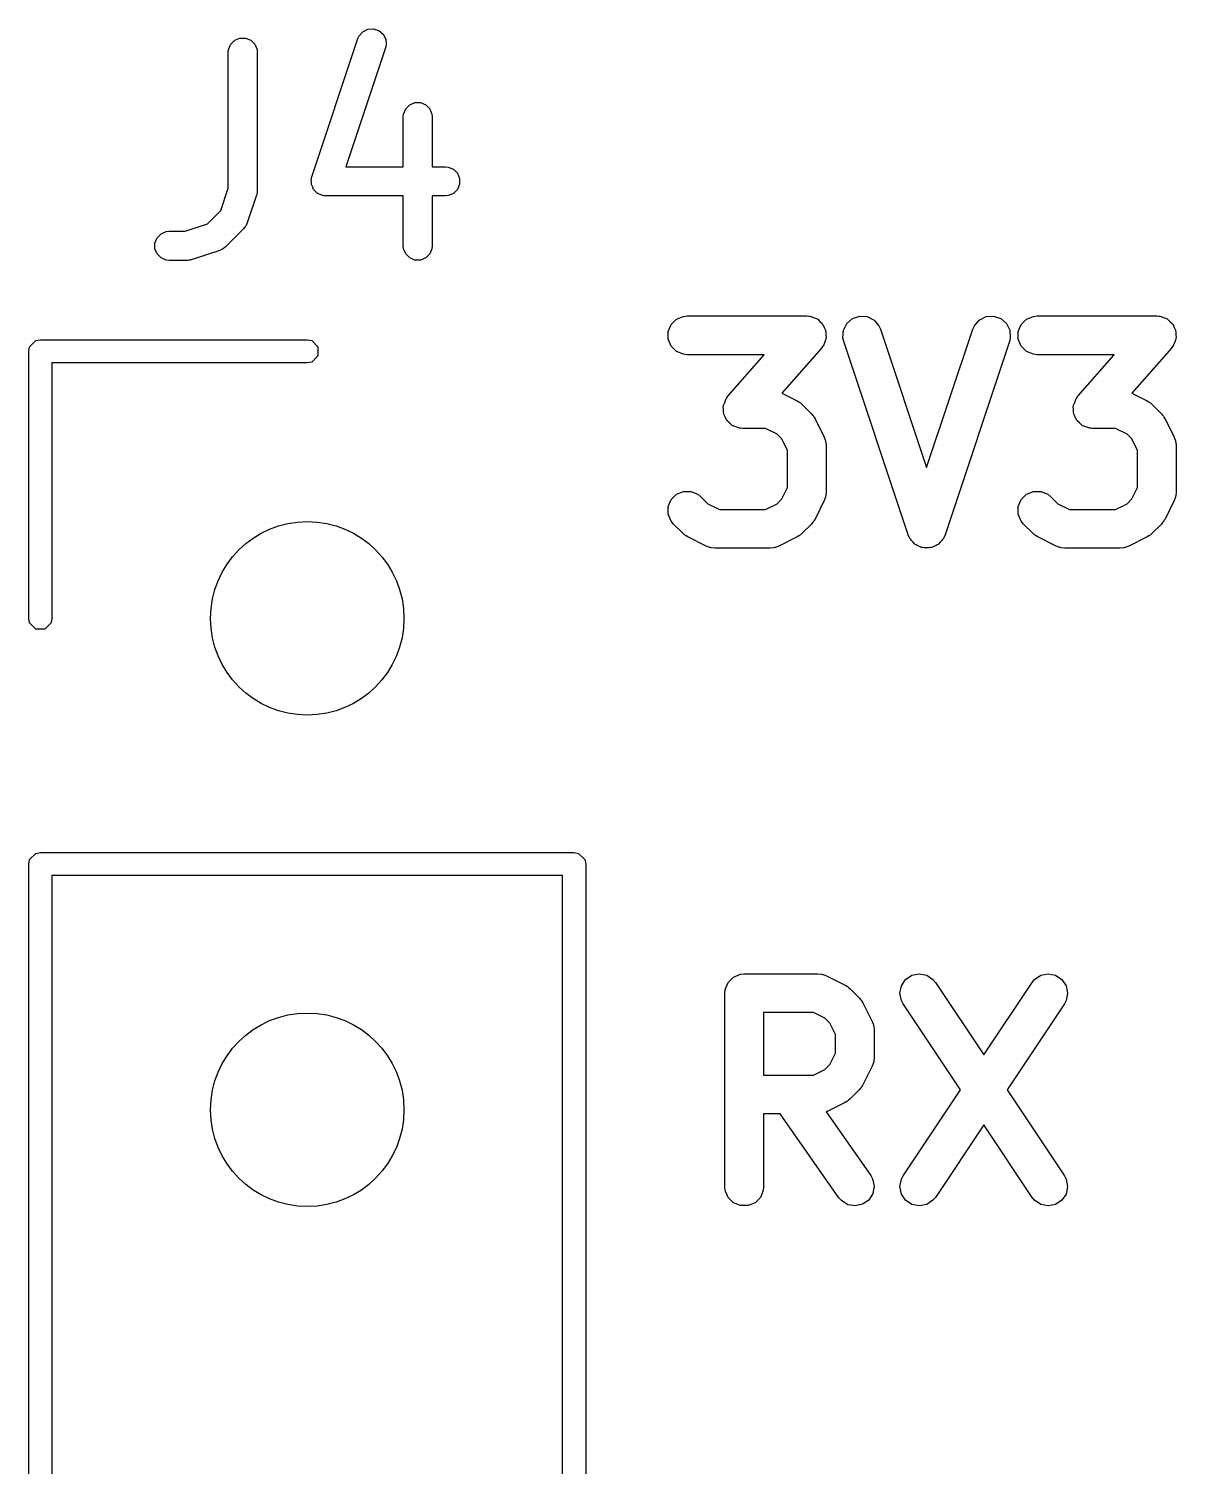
# Model space of a CAD drawing. Extents: x 2.05 to 8.87, y -5.84 to -2.88.
# Drawn here: x 5.239 to 5.4726, y -3.3351 to -3.0426 of the extents above; entities that cross this region are included whole.
import ezdxf

# ---------------------------------------------------------------- set-up
doc = ezdxf.new("R2010")
doc.units = 0
doc.header["$MEASUREMENT"] = 0
doc.layers.add('BLACK', color=7, linetype='CONTINUOUS')

msp = doc.modelspace()

# ---------------------------------------------------------------- linework, layer by layer
at = {"layer": 'BLACK', "linetype": 'CONTINUOUS'}
for p, q in [((5.28009, -3.04579), (5.28091, -3.04498)), ((5.28091, -3.04498), (5.28197, -3.04454)), ((5.28197, -3.04454), (5.28312, -3.04454)), ((5.28312, -3.04454), (5.28419, -3.04498)), ((5.28419, -3.04498), (5.285, -3.04579)), ((5.29662, -3.07275), (5.30599, -3.04463)), ((5.30599, -3.04463), (5.30623, -3.0441)), ((5.30623, -3.0441), (5.30698, -3.04323)), ((5.30698, -3.04323), (5.30801, -3.04271)), ((5.30801, -3.04271), (5.30916, -3.04263)), ((5.30916, -3.04263), (5.31025, -3.04299)), ((5.31025, -3.04299), (5.31113, -3.04375)), ((5.31113, -3.04375), (5.31164, -3.04478)), ((5.31164, -3.04478), (5.31172, -3.04593)), ((5.27959, -3.04743), (5.27965, -3.04686)), ((5.27959, -3.07508), (5.27959, -3.04743)), ((5.27965, -3.04686), (5.28009, -3.04579)), ((5.285, -3.04579), (5.28544, -3.04686)), ((5.28544, -3.04686), (5.2855, -3.04743)), ((5.2855, -3.04743), (5.2855, -3.07556)), ((5.31159, -3.04649), (5.30352, -3.07073)), ((5.31172, -3.04593), (5.31159, -3.04649)), ((5.31527, -3.05998), (5.31571, -3.05892)), ((5.31571, -3.05892), (5.31653, -3.0581)), ((5.31653, -3.0581), (5.31759, -3.05766)), ((5.31759, -3.05766), (5.31874, -3.05766)), ((5.31874, -3.05766), (5.31981, -3.0581)), ((5.31981, -3.0581), (5.32062, -3.05892)), ((5.32062, -3.05892), (5.32106, -3.05998)), ((5.31521, -3.06056), (5.31527, -3.05998)), ((5.31521, -3.07073), (5.31521, -3.06056)), ((5.32106, -3.05998), (5.32112, -3.06056)), ((5.32112, -3.06056), (5.32112, -3.07073)), ((5.30352, -3.07073), (5.31521, -3.07073)), ((5.32112, -3.07073), (5.32379, -3.07073)), ((5.32379, -3.07073), (5.32437, -3.07078)), ((5.32437, -3.07078), (5.32543, -3.07123)), ((5.32543, -3.07123), (5.32625, -3.07204)), ((5.29649, -3.07331), (5.29652, -3.07316)), ((5.29652, -3.07378), (5.29649, -3.07331)), ((5.29652, -3.0731), (5.29655, -3.07303)), ((5.29652, -3.07316), (5.29652, -3.0731)), ((5.29652, -3.07426), (5.29652, -3.07378)), ((5.29655, -3.07303), (5.29662, -3.07275)), ((5.32625, -3.07204), (5.32669, -3.0731)), ((5.32669, -3.0731), (5.32669, -3.07426)), ((5.27809, -3.07958), (5.27959, -3.07508)), ((5.28535, -3.07649), (5.28347, -3.08211)), ((5.28541, -3.0762), (5.28535, -3.07649)), ((5.28544, -3.07613), (5.28541, -3.0762)), ((5.28545, -3.07603), (5.28544, -3.07613)), ((5.28548, -3.07592), (5.28545, -3.07603)), ((5.2855, -3.07556), (5.28547, -3.07585)), ((5.28547, -3.07585), (5.28548, -3.07592)), ((5.29656, -3.07435), (5.29652, -3.07426)), ((5.29657, -3.07446), (5.29656, -3.07435)), ((5.29678, -3.07488), (5.29657, -3.07446)), ((5.29696, -3.07532), (5.29678, -3.07488)), ((5.29704, -3.0754), (5.29696, -3.07532)), ((5.29709, -3.07549), (5.29704, -3.0754)), ((5.29744, -3.0758), (5.29709, -3.07549)), ((5.29778, -3.07614), (5.29744, -3.0758)), ((5.29788, -3.07618), (5.29778, -3.07614)), ((5.29796, -3.07625), (5.29788, -3.07618)), ((5.29841, -3.0764), (5.29796, -3.07625)), ((5.29884, -3.07658), (5.29841, -3.0764)), ((5.29899, -3.07659), (5.29884, -3.07658)), ((5.29905, -3.07661), (5.29899, -3.07659)), ((5.29913, -3.0766), (5.29905, -3.07661)), ((5.29942, -3.07663), (5.29913, -3.0766)), ((5.31521, -3.07663), (5.29942, -3.07663)), ((5.31521, -3.0868), (5.31521, -3.07663)), ((5.32379, -3.07663), (5.32112, -3.07663)), ((5.32112, -3.07663), (5.32112, -3.0868)), ((5.32437, -3.07658), (5.32379, -3.07663)), ((5.32543, -3.07614), (5.32437, -3.07658)), ((5.32625, -3.07532), (5.32543, -3.07614)), ((5.32669, -3.07426), (5.32625, -3.07532)), ((5.27533, -3.08235), (5.27809, -3.07958)), ((5.27082, -3.08385), (5.27533, -3.08235)), ((5.28313, -3.08282), (5.28276, -3.08327)), ((5.28317, -3.08272), (5.28313, -3.08282)), ((5.28324, -3.08264), (5.28317, -3.08272)), ((5.28347, -3.08211), (5.28324, -3.08264)), ((5.26465, -3.08623), (5.26509, -3.08516)), ((5.26509, -3.08516), (5.26591, -3.08435)), ((5.26591, -3.08435), (5.26697, -3.08391)), ((5.26697, -3.08391), (5.26755, -3.08385)), ((5.26755, -3.08385), (5.27082, -3.08385)), ((5.28276, -3.08327), (5.27901, -3.08702)), ((5.26465, -3.08738), (5.26465, -3.08623)), ((5.26509, -3.08844), (5.26465, -3.08738)), ((5.26591, -3.08926), (5.26509, -3.08844)), ((5.27786, -3.08773), (5.27223, -3.08961)), ((5.27838, -3.08749), (5.27786, -3.08773)), ((5.27846, -3.08742), (5.27838, -3.08749)), ((5.27856, -3.08738), (5.27846, -3.08742)), ((5.27901, -3.08702), (5.27856, -3.08738)), ((5.31527, -3.08738), (5.31521, -3.0868)), ((5.31571, -3.08844), (5.31527, -3.08738)), ((5.31653, -3.08926), (5.31571, -3.08844)), ((5.32062, -3.08844), (5.31981, -3.08926)), ((5.32106, -3.08738), (5.32062, -3.08844)), ((5.32112, -3.0868), (5.32106, -3.08738)), ((5.26697, -3.0897), (5.26591, -3.08926)), ((5.26755, -3.08976), (5.26697, -3.0897)), ((5.2713, -3.08976), (5.26755, -3.08976)), ((5.27159, -3.08973), (5.2713, -3.08976)), ((5.27167, -3.08973), (5.27159, -3.08973)), ((5.27177, -3.08971), (5.27167, -3.08973)), ((5.27187, -3.0897), (5.27177, -3.08971)), ((5.27195, -3.08967), (5.27187, -3.0897)), ((5.27223, -3.08961), (5.27195, -3.08967)), ((5.31759, -3.0897), (5.31653, -3.08926)), ((5.31874, -3.0897), (5.31759, -3.0897)), ((5.31981, -3.08926), (5.31874, -3.0897)), ((5.36915, -3.10424), (5.36974, -3.10282)), ((5.36974, -3.10282), (5.37082, -3.10174)), ((5.37082, -3.10174), (5.37224, -3.10115)), ((5.37224, -3.10115), (5.37301, -3.10107)), ((5.37301, -3.10107), (5.39738, -3.10107)), ((5.39738, -3.10107), (5.39779, -3.10111)), ((5.39779, -3.10111), (5.39789, -3.1011)), ((5.39789, -3.1011), (5.39796, -3.10113)), ((5.39796, -3.10113), (5.39815, -3.10115)), ((5.39815, -3.10115), (5.39874, -3.10139)), ((5.39874, -3.10139), (5.39935, -3.1016)), ((5.39935, -3.1016), (5.39945, -3.10168)), ((5.39945, -3.10168), (5.39957, -3.10174)), ((5.39957, -3.10174), (5.40002, -3.10219)), ((5.40002, -3.10219), (5.4005, -3.10261)), ((5.4005, -3.10261), (5.40056, -3.10273)), ((5.40056, -3.10273), (5.40065, -3.10282)), ((5.40065, -3.10282), (5.4009, -3.10341)), ((5.4009, -3.10341), (5.40118, -3.10399)), ((5.40483, -3.10397), (5.40552, -3.10259)), ((5.40552, -3.10259), (5.40668, -3.10159)), ((5.40668, -3.10159), (5.40814, -3.1011)), ((5.40814, -3.1011), (5.40967, -3.10121)), ((5.40967, -3.10121), (5.41104, -3.1019)), ((5.41104, -3.1019), (5.41205, -3.10306)), ((5.41205, -3.10306), (5.41236, -3.10376)), ((5.43114, -3.10376), (5.43146, -3.10306)), ((5.43146, -3.10306), (5.43246, -3.1019)), ((5.43246, -3.1019), (5.43384, -3.10121)), ((5.43384, -3.10121), (5.43537, -3.1011)), ((5.43537, -3.1011), (5.43683, -3.10159)), ((5.43683, -3.10159), (5.43799, -3.10259)), ((5.43799, -3.10259), (5.43867, -3.10397)), ((5.44039, -3.10424), (5.44098, -3.10282)), ((5.44098, -3.10282), (5.44206, -3.10174)), ((5.44206, -3.10174), (5.44348, -3.10115)), ((5.44348, -3.10115), (5.44425, -3.10107)), ((5.44425, -3.10107), (5.46862, -3.10107)), ((5.46862, -3.10107), (5.46903, -3.10111)), ((5.46903, -3.10111), (5.46913, -3.1011)), ((5.46913, -3.1011), (5.4692, -3.10113)), ((5.4692, -3.10113), (5.46939, -3.10115)), ((5.46939, -3.10115), (5.46998, -3.10139)), ((5.46998, -3.10139), (5.47059, -3.1016)), ((5.47059, -3.1016), (5.47069, -3.10168)), ((5.47069, -3.10168), (5.47081, -3.10174)), ((5.47081, -3.10174), (5.47126, -3.10219)), ((5.47126, -3.10219), (5.47174, -3.10261)), ((5.47174, -3.10261), (5.4718, -3.10273)), ((5.4718, -3.10273), (5.4719, -3.10282)), ((5.4719, -3.10282), (5.47214, -3.10341)), ((5.47214, -3.10341), (5.47242, -3.10399)), ((5.23916, -3.10736), (5.24043, -3.10609)), ((5.24043, -3.10609), (5.24134, -3.10591)), ((5.24134, -3.10591), (5.29567, -3.10591)), ((5.29567, -3.10591), (5.29657, -3.10609)), ((5.29657, -3.10609), (5.29785, -3.10736)), ((5.36915, -3.10578), (5.36915, -3.10424)), ((5.36974, -3.1072), (5.36915, -3.10578)), ((5.401, -3.10637), (5.40079, -3.10697)), ((5.40124, -3.10578), (5.401, -3.10637)), ((5.40118, -3.10399), (5.40119, -3.10412)), ((5.40119, -3.10412), (5.40124, -3.10424)), ((5.40124, -3.10424), (5.40124, -3.10488)), ((5.40124, -3.10488), (5.40129, -3.10552)), ((5.40129, -3.10552), (5.40124, -3.10564)), ((5.40124, -3.10564), (5.40124, -3.10578)), ((5.40472, -3.1055), (5.40483, -3.10397)), ((5.40489, -3.10625), (5.40472, -3.1055)), ((5.41802, -3.14562), (5.40489, -3.10625)), ((5.41236, -3.10376), (5.42175, -3.13193)), ((5.42175, -3.13193), (5.43114, -3.10376)), ((5.43861, -3.10625), (5.42549, -3.14562)), ((5.43878, -3.1055), (5.43861, -3.10625)), ((5.43867, -3.10397), (5.43878, -3.1055)), ((5.44039, -3.10578), (5.44039, -3.10424)), ((5.44098, -3.1072), (5.44039, -3.10578)), ((5.47224, -3.10637), (5.47203, -3.10697)), ((5.47248, -3.10578), (5.47224, -3.10637)), ((5.47242, -3.10399), (5.47243, -3.10412)), ((5.47243, -3.10412), (5.47248, -3.10424)), ((5.47248, -3.10424), (5.47248, -3.10488)), ((5.47248, -3.10488), (5.47253, -3.10552)), ((5.47253, -3.10552), (5.47248, -3.10564)), ((5.47248, -3.10564), (5.47248, -3.10578)), ((5.23898, -3.10827), (5.23916, -3.10736)), ((5.23898, -3.1626), (5.23898, -3.10827)), ((5.29785, -3.10917), (5.29657, -3.11045)), ((5.29785, -3.10736), (5.29785, -3.10917)), ((5.37082, -3.10828), (5.36974, -3.1072)), ((5.37224, -3.10887), (5.37082, -3.10828)), ((5.37301, -3.10895), (5.37224, -3.10887)), ((5.3887, -3.10895), (5.37301, -3.10895)), ((5.38129, -3.11741), (5.3887, -3.10895)), ((5.40034, -3.1076), (5.39229, -3.11681)), ((5.40058, -3.10727), (5.40034, -3.1076)), ((5.40065, -3.1072), (5.40058, -3.10727)), ((5.40068, -3.10713), (5.40065, -3.1072)), ((5.40079, -3.10697), (5.40068, -3.10713)), ((5.44206, -3.10828), (5.44098, -3.1072)), ((5.44348, -3.10887), (5.44206, -3.10828)), ((5.44425, -3.10895), (5.44348, -3.10887)), ((5.45995, -3.10895), (5.44425, -3.10895)), ((5.45254, -3.11741), (5.45995, -3.10895)), ((5.47159, -3.1076), (5.46353, -3.11681)), ((5.47182, -3.10727), (5.47159, -3.1076)), ((5.4719, -3.1072), (5.47182, -3.10727)), ((5.47192, -3.10713), (5.4719, -3.1072)), ((5.47203, -3.10697), (5.47192, -3.10713)), ((5.29567, -3.11063), (5.2437, -3.11063)), ((5.2437, -3.11063), (5.2437, -3.1626)), ((5.29657, -3.11045), (5.29567, -3.11063)), ((5.38064, -3.11865), (5.38085, -3.11804)), ((5.38085, -3.11804), (5.38096, -3.11789)), ((5.38096, -3.11789), (5.38098, -3.11782)), ((5.38098, -3.11782), (5.38106, -3.11775)), ((5.38106, -3.11775), (5.38129, -3.11741)), ((5.39229, -3.11681), (5.39539, -3.11836)), ((5.45188, -3.11865), (5.45209, -3.11804)), ((5.45209, -3.11804), (5.4522, -3.11789)), ((5.4522, -3.11789), (5.45223, -3.11782)), ((5.45223, -3.11782), (5.4523, -3.11775)), ((5.4523, -3.11775), (5.45254, -3.11741)), ((5.46353, -3.11681), (5.46663, -3.11836)), ((5.38035, -3.1195), (5.3804, -3.11937)), ((5.3804, -3.12014), (5.38035, -3.1195)), ((5.3804, -3.11924), (5.38064, -3.11865)), ((5.3804, -3.11937), (5.3804, -3.11924)), ((5.3804, -3.12077), (5.3804, -3.12014)), ((5.38045, -3.1209), (5.3804, -3.12077)), ((5.38046, -3.12103), (5.38045, -3.1209)), ((5.38074, -3.1216), (5.38046, -3.12103)), ((5.39539, -3.11836), (5.39572, -3.11857)), ((5.39572, -3.11857), (5.39582, -3.11861)), ((5.39582, -3.11861), (5.39593, -3.1187)), ((5.39593, -3.1187), (5.39605, -3.11877)), ((5.39605, -3.11877), (5.39611, -3.11885)), ((5.39611, -3.11885), (5.39642, -3.1191)), ((5.39642, -3.1191), (5.39829, -3.12097)), ((5.39829, -3.12097), (5.39854, -3.12127)), ((5.4516, -3.1195), (5.45164, -3.11937)), ((5.45164, -3.12014), (5.4516, -3.1195)), ((5.45164, -3.11924), (5.45188, -3.11865)), ((5.45164, -3.11937), (5.45164, -3.11924)), ((5.45164, -3.12077), (5.45164, -3.12014)), ((5.45169, -3.1209), (5.45164, -3.12077)), ((5.4517, -3.12103), (5.45169, -3.1209)), ((5.45198, -3.1216), (5.4517, -3.12103)), ((5.46663, -3.11836), (5.46696, -3.11857)), ((5.46696, -3.11857), (5.46706, -3.11861)), ((5.46706, -3.11861), (5.46717, -3.1187)), ((5.46717, -3.1187), (5.46729, -3.11877)), ((5.46729, -3.11877), (5.46735, -3.11885)), ((5.46735, -3.11885), (5.46766, -3.1191)), ((5.46766, -3.1191), (5.46953, -3.12097)), ((5.46953, -3.12097), (5.46978, -3.12127)), ((5.38098, -3.12219), (5.38074, -3.1216)), ((5.38108, -3.12229), (5.38098, -3.12219)), ((5.38114, -3.12241), (5.38108, -3.12229)), ((5.38162, -3.12283), (5.38114, -3.12241)), ((5.38207, -3.12328), (5.38162, -3.12283)), ((5.38219, -3.12333), (5.38207, -3.12328)), ((5.38229, -3.12342), (5.38219, -3.12333)), ((5.3829, -3.12362), (5.38229, -3.12342)), ((5.38349, -3.12387), (5.3829, -3.12362)), ((5.38368, -3.12389), (5.38349, -3.12387)), ((5.38375, -3.12391), (5.38368, -3.12389)), ((5.38385, -3.1239), (5.38375, -3.12391)), ((5.38426, -3.12394), (5.38385, -3.1239)), ((5.38895, -3.12394), (5.38426, -3.12394)), ((5.3913, -3.12512), (5.38895, -3.12394)), ((5.39854, -3.12127), (5.39862, -3.12134)), ((5.39862, -3.12134), (5.39869, -3.12146)), ((5.39869, -3.12146), (5.39878, -3.12157)), ((5.39878, -3.12157), (5.39882, -3.12167)), ((5.39882, -3.12167), (5.39903, -3.122)), ((5.39903, -3.122), (5.4009, -3.12575)), ((5.45223, -3.12219), (5.45198, -3.1216)), ((5.45232, -3.12229), (5.45223, -3.12219)), ((5.45238, -3.12241), (5.45232, -3.12229)), ((5.45286, -3.12283), (5.45238, -3.12241)), ((5.45331, -3.12328), (5.45286, -3.12283)), ((5.45343, -3.12333), (5.45331, -3.12328)), ((5.45353, -3.12342), (5.45343, -3.12333)), ((5.45414, -3.12362), (5.45353, -3.12342)), ((5.45473, -3.12387), (5.45414, -3.12362)), ((5.45492, -3.12389), (5.45473, -3.12387)), ((5.45499, -3.12391), (5.45492, -3.12389)), ((5.45509, -3.1239), (5.45499, -3.12391)), ((5.4555, -3.12394), (5.45509, -3.1239)), ((5.46019, -3.12394), (5.4555, -3.12394)), ((5.46254, -3.12512), (5.46019, -3.12394)), ((5.46978, -3.12127), (5.46986, -3.12134)), ((5.46986, -3.12134), (5.46993, -3.12146)), ((5.46993, -3.12146), (5.47002, -3.12157)), ((5.47002, -3.12157), (5.47006, -3.12167)), ((5.47006, -3.12167), (5.47027, -3.122)), ((5.47027, -3.122), (5.47214, -3.12575)), ((5.39227, -3.12609), (5.3913, -3.12512)), ((5.39344, -3.12844), (5.39227, -3.12609)), ((5.4009, -3.12575), (5.40118, -3.12647)), ((5.40118, -3.12647), (5.40119, -3.12661)), ((5.40119, -3.12661), (5.40124, -3.12674)), ((5.40124, -3.12674), (5.40132, -3.12751)), ((5.46351, -3.12609), (5.46254, -3.12512)), ((5.46469, -3.12844), (5.46351, -3.12609)), ((5.47214, -3.12575), (5.47242, -3.12647)), ((5.47242, -3.12647), (5.47243, -3.12661)), ((5.47243, -3.12661), (5.47248, -3.12674)), ((5.47248, -3.12674), (5.47256, -3.12751)), ((5.39344, -3.13595), (5.39344, -3.12844)), ((5.40132, -3.12751), (5.40132, -3.13688)), ((5.46469, -3.13595), (5.46469, -3.12844)), ((5.47256, -3.12751), (5.47256, -3.13688)), ((5.36915, -3.13986), (5.36974, -3.13844)), ((5.36974, -3.13844), (5.37082, -3.13736)), ((5.37082, -3.13736), (5.37224, -3.13677)), ((5.37224, -3.13677), (5.37378, -3.13677)), ((5.37378, -3.13677), (5.3752, -3.13736)), ((5.3752, -3.13736), (5.37579, -3.13785)), ((5.37579, -3.13785), (5.37722, -3.13927)), ((5.3913, -3.13927), (5.39227, -3.1383)), ((5.39227, -3.1383), (5.39344, -3.13595)), ((5.40118, -3.13792), (5.4009, -3.13864)), ((5.40119, -3.13778), (5.40118, -3.13792)), ((5.40124, -3.13765), (5.40119, -3.13778)), ((5.40132, -3.13688), (5.40124, -3.13765)), ((5.44039, -3.13986), (5.44098, -3.13844)), ((5.44098, -3.13844), (5.44206, -3.13736)), ((5.44206, -3.13736), (5.44348, -3.13677)), ((5.44348, -3.13677), (5.44502, -3.13677)), ((5.44502, -3.13677), (5.44644, -3.13736)), ((5.44644, -3.13736), (5.44703, -3.13785)), ((5.44703, -3.13785), (5.44846, -3.13927)), ((5.46254, -3.13927), (5.46351, -3.1383)), ((5.46351, -3.1383), (5.46469, -3.13595)), ((5.47242, -3.13792), (5.47214, -3.13864)), ((5.47243, -3.13778), (5.47242, -3.13792)), ((5.47248, -3.13765), (5.47243, -3.13778)), ((5.47256, -3.13688), (5.47248, -3.13765)), ((5.36915, -3.1414), (5.36915, -3.13986)), ((5.36974, -3.14282), (5.36915, -3.1414)), ((5.37722, -3.13927), (5.37956, -3.14044)), ((5.37956, -3.14044), (5.38895, -3.14044)), ((5.38895, -3.14044), (5.3913, -3.13927)), ((5.4009, -3.13864), (5.39903, -3.14239)), ((5.44039, -3.1414), (5.44039, -3.13986)), ((5.44098, -3.14282), (5.44039, -3.1414)), ((5.44846, -3.13927), (5.4508, -3.14044)), ((5.4508, -3.14044), (5.46019, -3.14044)), ((5.46019, -3.14044), (5.46254, -3.13927)), ((5.47214, -3.13864), (5.47027, -3.14239)), ((5.37023, -3.14341), (5.36974, -3.14282)), ((5.3721, -3.14529), (5.37023, -3.14341)), ((5.39829, -3.14341), (5.39642, -3.14529)), ((5.39854, -3.14311), (5.39829, -3.14341)), ((5.39862, -3.14304), (5.39854, -3.14311)), ((5.39869, -3.14292), (5.39862, -3.14304)), ((5.39878, -3.14282), (5.39869, -3.14292)), ((5.39882, -3.14272), (5.39878, -3.14282)), ((5.39903, -3.14239), (5.39882, -3.14272)), ((5.44147, -3.14341), (5.44098, -3.14282)), ((5.44334, -3.14529), (5.44147, -3.14341)), ((5.46953, -3.14341), (5.46766, -3.14529)), ((5.46978, -3.14311), (5.46953, -3.14341)), ((5.46986, -3.14304), (5.46978, -3.14311)), ((5.46993, -3.14292), (5.46986, -3.14304)), ((5.47002, -3.14282), (5.46993, -3.14292)), ((5.47006, -3.14272), (5.47002, -3.14282)), ((5.47027, -3.14239), (5.47006, -3.14272)), ((5.3724, -3.14554), (5.3721, -3.14529)), ((5.37247, -3.14561), (5.3724, -3.14554)), ((5.37259, -3.14569), (5.37247, -3.14561)), ((5.3727, -3.14578), (5.37259, -3.14569)), ((5.37279, -3.14582), (5.3727, -3.14578)), ((5.37312, -3.14603), (5.37279, -3.14582)), ((5.37687, -3.1479), (5.37312, -3.14603)), ((5.39539, -3.14603), (5.39164, -3.1479)), ((5.39572, -3.14582), (5.39539, -3.14603)), ((5.39582, -3.14578), (5.39572, -3.14582)), ((5.39593, -3.14569), (5.39582, -3.14578)), ((5.39605, -3.14561), (5.39593, -3.14569)), ((5.39611, -3.14554), (5.39605, -3.14561)), ((5.39642, -3.14529), (5.39611, -3.14554)), ((5.41833, -3.14633), (5.41802, -3.14562)), ((5.41852, -3.14654), (5.41833, -3.14633)), ((5.41864, -3.14679), (5.41852, -3.14654)), ((5.41902, -3.14712), (5.41864, -3.14679)), ((5.41934, -3.14749), (5.41902, -3.14712)), ((5.42449, -3.14712), (5.42417, -3.14749)), ((5.42486, -3.14679), (5.42449, -3.14712)), ((5.42499, -3.14654), (5.42486, -3.14679)), ((5.42517, -3.14633), (5.42499, -3.14654)), ((5.42549, -3.14562), (5.42517, -3.14633)), ((5.44364, -3.14554), (5.44334, -3.14529)), ((5.44371, -3.14561), (5.44364, -3.14554)), ((5.44383, -3.14569), (5.44371, -3.14561)), ((5.44394, -3.14578), (5.44383, -3.14569)), ((5.44403, -3.14582), (5.44394, -3.14578)), ((5.44436, -3.14603), (5.44403, -3.14582)), ((5.44811, -3.1479), (5.44436, -3.14603)), ((5.46663, -3.14603), (5.46288, -3.1479)), ((5.46696, -3.14582), (5.46663, -3.14603)), ((5.46706, -3.14578), (5.46696, -3.14582)), ((5.46717, -3.14569), (5.46706, -3.14578)), ((5.46729, -3.14561), (5.46717, -3.14569)), ((5.46735, -3.14554), (5.46729, -3.14561)), ((5.46766, -3.14529), (5.46735, -3.14554)), ((5.37759, -3.14818), (5.37687, -3.1479)), ((5.37773, -3.14819), (5.37759, -3.14818)), ((5.37787, -3.14824), (5.37773, -3.14819)), ((5.37863, -3.14832), (5.37787, -3.14824)), ((5.38988, -3.14832), (5.37863, -3.14832)), ((5.39065, -3.14824), (5.38988, -3.14832)), ((5.39078, -3.14819), (5.39065, -3.14824)), ((5.39092, -3.14818), (5.39078, -3.14819)), ((5.39164, -3.1479), (5.39092, -3.14818)), ((5.41959, -3.14761), (5.41934, -3.14749)), ((5.4198, -3.1478), (5.41959, -3.14761)), ((5.42027, -3.14796), (5.4198, -3.1478)), ((5.42071, -3.14818), (5.42027, -3.14796)), ((5.42099, -3.1482), (5.42071, -3.14818)), ((5.42126, -3.14828), (5.42099, -3.1482)), ((5.42175, -3.14825), (5.42126, -3.14828)), ((5.42225, -3.14828), (5.42175, -3.14825)), ((5.42251, -3.1482), (5.42225, -3.14828)), ((5.42279, -3.14818), (5.42251, -3.1482)), ((5.42323, -3.14796), (5.42279, -3.14818)), ((5.4237, -3.1478), (5.42323, -3.14796)), ((5.42392, -3.14761), (5.4237, -3.1478)), ((5.42417, -3.14749), (5.42392, -3.14761)), ((5.44883, -3.14818), (5.44811, -3.1479)), ((5.44898, -3.14819), (5.44883, -3.14818)), ((5.44911, -3.14824), (5.44898, -3.14819)), ((5.44987, -3.14832), (5.44911, -3.14824)), ((5.46112, -3.14832), (5.44987, -3.14832)), ((5.46189, -3.14824), (5.46112, -3.14832)), ((5.46202, -3.14819), (5.46189, -3.14824)), ((5.46216, -3.14818), (5.46202, -3.14819)), ((5.46288, -3.1479), (5.46216, -3.14818)), ((5.23916, -3.1635), (5.23898, -3.1626)), ((5.24043, -3.16478), (5.23916, -3.1635)), ((5.24224, -3.16478), (5.24043, -3.16478)), ((5.24352, -3.1635), (5.24224, -3.16478)), ((5.2437, -3.1626), (5.24352, -3.1635)), ((5.23898, -3.2126), (5.23916, -3.21169)), ((5.23916, -3.21169), (5.24043, -3.21042)), ((5.24043, -3.21042), (5.24134, -3.21024)), ((5.24134, -3.21024), (5.35, -3.21024)), ((5.35, -3.21024), (5.3509, -3.21042)), ((5.3509, -3.21042), (5.35218, -3.21169)), ((5.35218, -3.21169), (5.35236, -3.2126)), ((5.23898, -3.51693), (5.23898, -3.2126)), ((5.35236, -3.2126), (5.35236, -3.51693)), ((5.2437, -3.21496), (5.2437, -3.51457)), ((5.34764, -3.21496), (5.2437, -3.21496)), ((5.34764, -3.51457), (5.34764, -3.21496)), ((5.38245, -3.23559), (5.38386, -3.23501)), ((5.38386, -3.23501), (5.38463, -3.23493)), ((5.38463, -3.23493), (5.39963, -3.23493)), ((5.39963, -3.23493), (5.4004, -3.23501)), ((5.4004, -3.23501), (5.40053, -3.23506)), ((5.40053, -3.23506), (5.40067, -3.23507)), ((5.40067, -3.23507), (5.40139, -3.23535)), ((5.41875, -3.23523), (5.42026, -3.23493)), ((5.42026, -3.23493), (5.42176, -3.23523)), ((5.44499, -3.23523), (5.4465, -3.23493)), ((5.4465, -3.23493), (5.448, -3.23523)), ((5.38077, -3.2381), (5.38136, -3.23668)), ((5.38136, -3.23668), (5.38245, -3.23559)), ((5.40139, -3.23535), (5.40514, -3.23722)), ((5.40514, -3.23722), (5.40547, -3.23743)), ((5.40547, -3.23743), (5.40557, -3.23747)), ((5.40557, -3.23747), (5.40568, -3.23756)), ((5.40568, -3.23756), (5.40579, -3.23763)), ((5.40579, -3.23763), (5.40586, -3.23771)), ((5.40586, -3.23771), (5.40616, -3.23796)), ((5.40616, -3.23796), (5.40804, -3.23983)), ((5.41632, -3.23886), (5.41662, -3.23736)), ((5.41662, -3.23736), (5.41747, -3.23608)), ((5.41747, -3.23608), (5.41875, -3.23523)), ((5.42176, -3.23523), (5.42304, -3.23609)), ((5.42304, -3.23609), (5.42353, -3.23668)), ((5.42353, -3.23668), (5.43338, -3.25145)), ((5.43338, -3.25145), (5.44322, -3.23668)), ((5.44322, -3.23668), (5.44371, -3.23609)), ((5.44371, -3.23609), (5.44499, -3.23523)), ((5.448, -3.23523), (5.44928, -3.23608)), ((5.44928, -3.23608), (5.45014, -3.23736)), ((5.45014, -3.23736), (5.45044, -3.23886)), ((5.3807, -3.23887), (5.38077, -3.2381)), ((5.3807, -3.27824), (5.3807, -3.23887)), ((5.40804, -3.23983), (5.40829, -3.24013)), ((5.40829, -3.24013), (5.40837, -3.2402)), ((5.40837, -3.2402), (5.40844, -3.24032)), ((5.40844, -3.24032), (5.40853, -3.24043)), ((5.40853, -3.24043), (5.40857, -3.24053)), ((5.40857, -3.24053), (5.40878, -3.24086)), ((5.40878, -3.24086), (5.41065, -3.24461)), ((5.41661, -3.24037), (5.41632, -3.23886)), ((5.41698, -3.24105), (5.41661, -3.24037)), ((5.45014, -3.24037), (5.44978, -3.24105)), ((5.45044, -3.23886), (5.45014, -3.24037)), ((5.3987, -3.2428), (5.38857, -3.2428)), ((5.38857, -3.2428), (5.38857, -3.25555)), ((5.40105, -3.24398), (5.3987, -3.2428)), ((5.42864, -3.25855), (5.41698, -3.24105)), ((5.44978, -3.24105), (5.43811, -3.25855)), ((5.40202, -3.24495), (5.40105, -3.24398)), ((5.40319, -3.2473), (5.40202, -3.24495)), ((5.41065, -3.24461), (5.41093, -3.24533)), ((5.41093, -3.24533), (5.41094, -3.24547)), ((5.41094, -3.24547), (5.41099, -3.2456)), ((5.41099, -3.2456), (5.41107, -3.24637)), ((5.41107, -3.24637), (5.41107, -3.25199)), ((5.40319, -3.25106), (5.40319, -3.2473)), ((5.40202, -3.25341), (5.40319, -3.25106)), ((5.41107, -3.25199), (5.41099, -3.25276)), ((5.38857, -3.25555), (5.3987, -3.25555)), ((5.3987, -3.25555), (5.40105, -3.25438)), ((5.40105, -3.25438), (5.40202, -3.25341)), ((5.41065, -3.25375), (5.40878, -3.2575)), ((5.41093, -3.25303), (5.41065, -3.25375)), ((5.41094, -3.25289), (5.41093, -3.25303)), ((5.41099, -3.25276), (5.41094, -3.25289)), ((5.40804, -3.25852), (5.40616, -3.2604)), ((5.40829, -3.25822), (5.40804, -3.25852)), ((5.40837, -3.25815), (5.40829, -3.25822)), ((5.40844, -3.25804), (5.40837, -3.25815)), ((5.40853, -3.25793), (5.40844, -3.25804)), ((5.40857, -3.25783), (5.40853, -3.25793)), ((5.40878, -3.2575), (5.40857, -3.25783)), ((5.40514, -3.26114), (5.40139, -3.26301)), ((5.40547, -3.26093), (5.40514, -3.26114)), ((5.40557, -3.26089), (5.40547, -3.26093)), ((5.40568, -3.2608), (5.40557, -3.26089)), ((5.40579, -3.26072), (5.40568, -3.2608)), ((5.40586, -3.26065), (5.40579, -3.26072)), ((5.40616, -3.2604), (5.40586, -3.26065)), ((5.41698, -3.27605), (5.42864, -3.25855)), ((5.43811, -3.25855), (5.44978, -3.27605)), ((5.39196, -3.26343), (5.38857, -3.26343)), ((5.38857, -3.26343), (5.38857, -3.27824)), ((5.4039, -3.28049), (5.39196, -3.26343)), ((5.40139, -3.26301), (5.4013, -3.26305)), ((5.4013, -3.26305), (5.41036, -3.27598)), ((5.43338, -3.26565), (5.42353, -3.28042)), ((5.44322, -3.28042), (5.43338, -3.26565)), ((5.41036, -3.27598), (5.41073, -3.27665)), ((5.41661, -3.27673), (5.41698, -3.27605)), ((5.44978, -3.27605), (5.45014, -3.27673)), ((5.38077, -3.27901), (5.3807, -3.27824)), ((5.38136, -3.28042), (5.38077, -3.27901)), ((5.38849, -3.27901), (5.38791, -3.28042)), ((5.38857, -3.27824), (5.38849, -3.27901)), ((5.41073, -3.27665), (5.41107, -3.27815)), ((5.41107, -3.27815), (5.4108, -3.27966)), ((5.41632, -3.27824), (5.41661, -3.27673)), ((5.41662, -3.27975), (5.41632, -3.27824)), ((5.45014, -3.27673), (5.45044, -3.27824)), ((5.45044, -3.27824), (5.45014, -3.27975)), ((5.38245, -3.28151), (5.38136, -3.28042)), ((5.38386, -3.2821), (5.38245, -3.28151)), ((5.38682, -3.28151), (5.3854, -3.2821)), ((5.38791, -3.28042), (5.38682, -3.28151)), ((5.40441, -3.28108), (5.4039, -3.28049)), ((5.4057, -3.28191), (5.40441, -3.28108)), ((5.40722, -3.28217), (5.4057, -3.28191)), ((5.40872, -3.28184), (5.40722, -3.28217)), ((5.40997, -3.28096), (5.40872, -3.28184)), ((5.4108, -3.27966), (5.40997, -3.28096)), ((5.41747, -3.28102), (5.41662, -3.27975)), ((5.41875, -3.28188), (5.41747, -3.28102)), ((5.42026, -3.28217), (5.41875, -3.28188)), ((5.42176, -3.28187), (5.42026, -3.28217)), ((5.42304, -3.28102), (5.42176, -3.28187)), ((5.42353, -3.28042), (5.42304, -3.28102)), ((5.44371, -3.28102), (5.44322, -3.28042)), ((5.44499, -3.28187), (5.44371, -3.28102)), ((5.4465, -3.28217), (5.44499, -3.28187)), ((5.448, -3.28188), (5.4465, -3.28217)), ((5.44928, -3.28102), (5.448, -3.28188)), ((5.45014, -3.27975), (5.44928, -3.28102)), ((5.3854, -3.2821), (5.38386, -3.2821))]:
    msp.add_line(p, q, dxfattribs=at)
at = {"layer": 'BLACK'}
for centre in [(5.29567, -3.1626), (5.29567, -3.1626), (5.29567, -3.2626), (5.29567, -3.2626)]:
    msp.add_circle(centre, 0.01969, dxfattribs=at)

doc.saveas('drawing.dxf')
